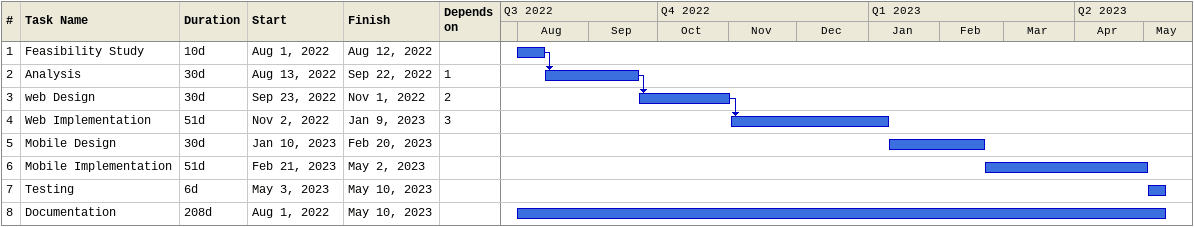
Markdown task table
| ID | Task | Duration | Start | Finish | Predecessors |
|---|---|---|---|---|---|
| 1 | Feasibility Study | 10d | 2022-08-01 | 2022-08-12 |  |
| 2 | Analysis | 30d | 2022-08-13 | 2022-09-22 | 1 |
| 3 | web Design | 30d | 2022-09-23 | 2022-11-01 | 2 |
| 4 | Web Implementation | 51d | 2022-11-02 | 2023-01-09 | 3 |
| 5 | Mobile Design | 30d | 2023-01-10 | 2023-02-20 |  |
| 6 | Mobile Implementation | 51d | 2023-02-21 | 2023-05-02 |  |
| 7 | Testing | 6d | 2023-05-03 | 2023-05-10 |  |
| 8 | Documentation | 208d | 2022-08-01 | 2023-05-10 |  |
